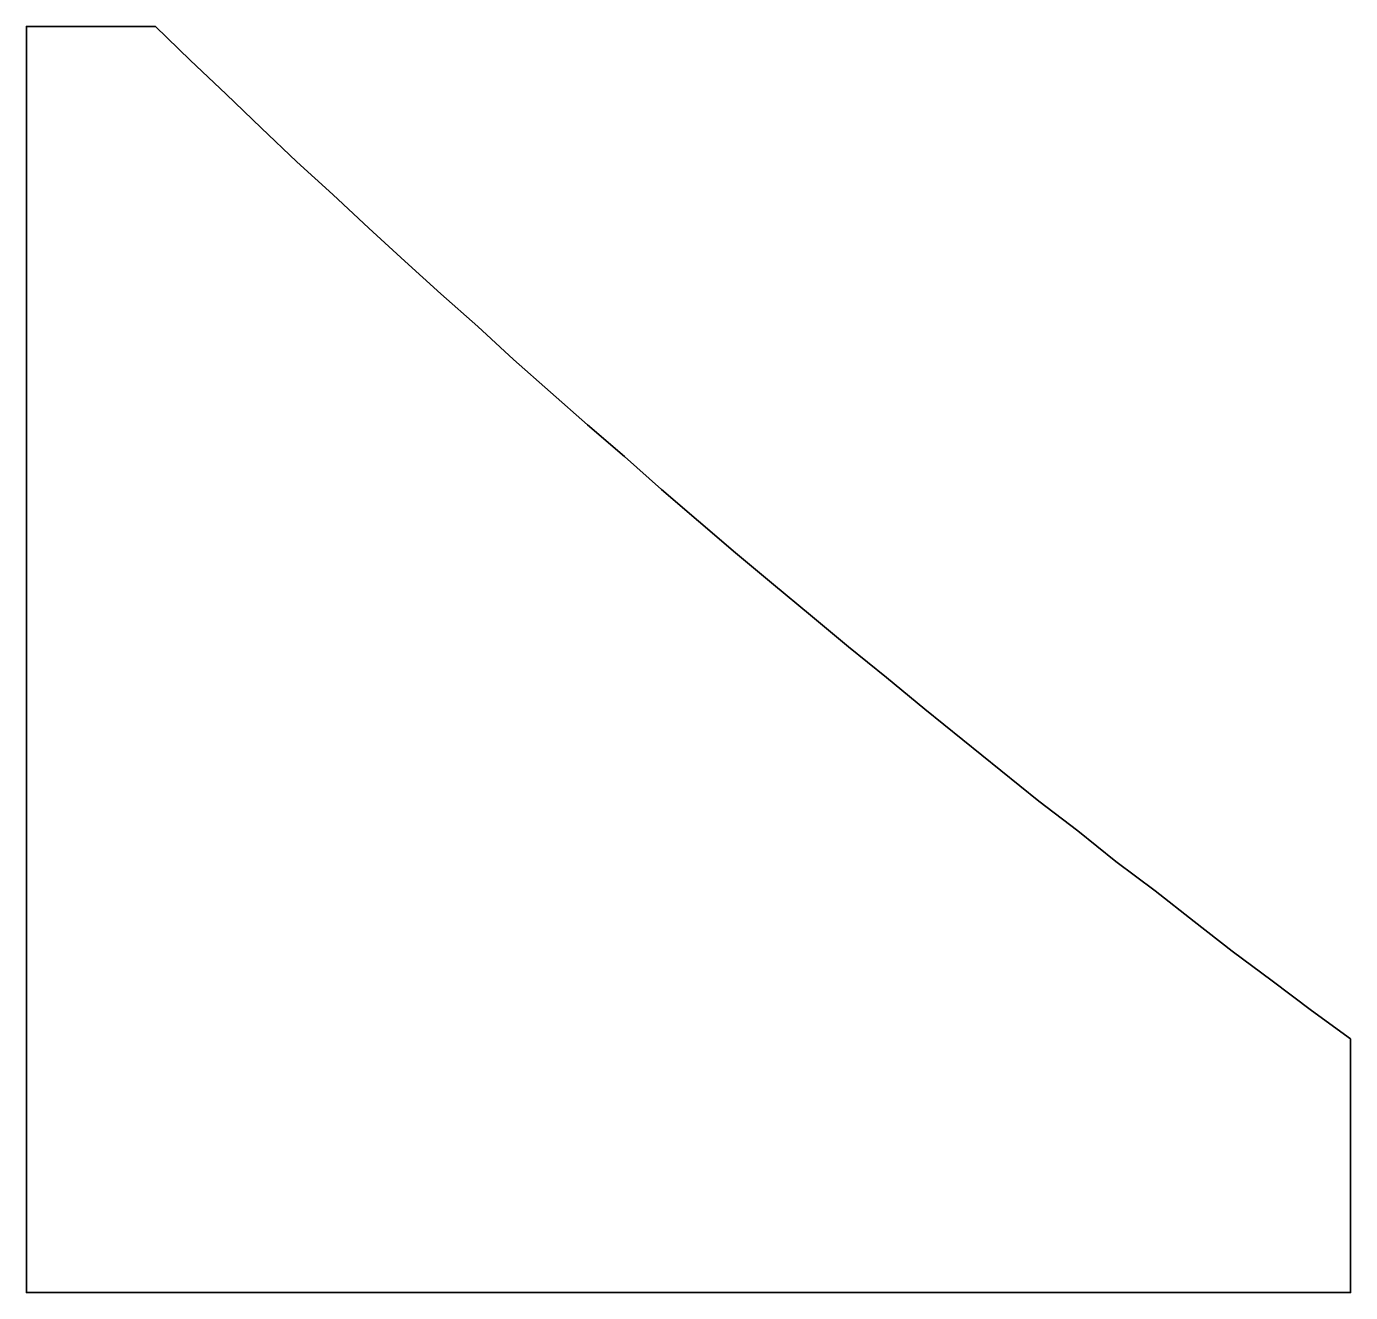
# Model space of a CAD drawing. Header units: centimetres. Extents: x 24 to 482, y -156 to 120.
# Drawn here: x 176.091 to 179.223, y -41.548 to -38.553 of the extents above; entities that cross this region are included whole.
import ezdxf

# ---------------------------------------------------------------- set-up
doc = ezdxf.new("R2010")
doc.units = ezdxf.units.CM
doc.header["$MEASUREMENT"] = 0
doc.layers.add('layer 1', color=7, linetype='Continuous')

msp = doc.modelspace()

# ---------------------------------------------------------------- linework, layer by layer
at = {"layer": 'layer 1', "color": 250, "lineweight": 35}
msp.add_open_spline([(179.22332, -40.94754), (179.22332, -40.94754), (179.22332, -41.54754), (179.22332, -41.54754), (179.22332, -41.54754), (179.22332, -41.54754), (176.09082, -41.54754), (176.09082, -41.54754), (176.09082, -41.54754), (176.09082, -41.54754), (176.09082, -38.55254), (176.09082, -38.55254), (176.09082, -38.55254), (176.09082, -38.55254), (176.39582, -38.55254), (176.39582, -38.55254), (176.39582, -38.55254), (176.39582, -38.55254), (176.39582, -38.55254), (176.39582, -38.55254), (176.39582, -38.55254), (176.39582, -38.55254), (176.47832, -38.63254), (176.47832, -38.63254), (176.47832, -38.63254), (176.47832, -38.63254), (176.56332, -38.71254), (176.56332, -38.71254), (176.56332, -38.71254), (176.56332, -38.71254), (176.64582, -38.79254), (176.64582, -38.79254), (176.64582, -38.79254), (176.64582, -38.79254), (176.73082, -38.87254), (176.73082, -38.87254), (176.73082, -38.87254), (176.73082, -38.87254), (176.81582, -38.95004), (176.81582, -38.95004), (176.81582, -38.95004), (176.81582, -38.95004), (176.90082, -39.03004), (176.90082, -39.03004), (176.90082, -39.03004), (176.90082, -39.03004), (176.98582, -39.10754), (176.98582, -39.10754), (176.98582, -39.10754), (176.98582, -39.10754), (177.07082, -39.18504), (177.07082, -39.18504), (177.07082, -39.18504), (177.07082, -39.18504), (177.15832, -39.26254), (177.15832, -39.26254), (177.15832, -39.26254), (177.15832, -39.26254), (177.24332, -39.34004), (177.24332, -39.34004), (177.24332, -39.34004), (177.24332, -39.34004), (177.33081, -39.41754), (177.33081, -39.41754), (177.33081, -39.41754), (177.33081, -39.41754), (177.41831, -39.49504), (177.41831, -39.49504), (177.41831, -39.49504), (177.41831, -39.49504), (177.50582, -39.57004), (177.50582, -39.57004), (177.50582, -39.57004), (177.50582, -39.57004), (177.59332, -39.64754), (177.59332, -39.64754), (177.59332, -39.64754), (177.59332, -39.64754), (177.68082, -39.72254), (177.68082, -39.72254), (177.68082, -39.72254), (177.68082, -39.72254), (177.76832, -39.79754), (177.76832, -39.79754), (177.76832, -39.79754), (177.76832, -39.79754), (177.85832, -39.87254), (177.85832, -39.87254), (177.85832, -39.87254), (177.85832, -39.87254), (177.94582, -39.94504), (177.94582, -39.94504), (177.94582, -39.94504), (177.94582, -39.94504), (178.03582, -40.02004), (178.03582, -40.02004), (178.03582, -40.02004), (178.03582, -40.02004), (178.12581, -40.09254), (178.12581, -40.09254), (178.12581, -40.09254), (178.12581, -40.09254), (178.21582, -40.16754), (178.21582, -40.16754), (178.21582, -40.16754), (178.21582, -40.16754), (178.30582, -40.24004), (178.30582, -40.24004), (178.30582, -40.24004), (178.30582, -40.24004), (178.39582, -40.31254), (178.39582, -40.31254), (178.39582, -40.31254), (178.39582, -40.31254), (178.48582, -40.38504), (178.48582, -40.38504), (178.48582, -40.38504), (178.48582, -40.38504), (178.57832, -40.45504), (178.57832, -40.45504), (178.57832, -40.45504), (178.57832, -40.45504), (178.66832, -40.52754), (178.66832, -40.52754), (178.66832, -40.52754), (178.66832, -40.52754), (178.76081, -40.59754), (178.76081, -40.59754), (178.76081, -40.59754), (178.76081, -40.59754), (178.85332, -40.67004), (178.85332, -40.67004), (178.85332, -40.67004), (178.85332, -40.67004), (178.94332, -40.74004), (178.94332, -40.74004), (178.94332, -40.74004), (178.94332, -40.74004), (179.03832, -40.81004), (179.03832, -40.81004), (179.03832, -40.81004), (179.03832, -40.81004), (179.13082, -40.88004), (179.13082, -40.88004), (179.13082, -40.88004), (179.13082, -40.88004), (179.22332, -40.94754), (179.22332, -40.94754)], degree=3, knots=[0, 0, 0, 0, 0.0263157894736842, 0.0263157894736842, 0.0263157894736842, 0.0263157894736842, 0.0526315789473684, 0.0526315789473684, 0.0526315789473684, 0.0526315789473684, 0.0789473684210526, 0.0789473684210526, 0.0789473684210526, 0.0789473684210526, 0.1052631578947368, 0.1052631578947368, 0.1052631578947368, 0.1052631578947368, 0.131578947368421, 0.131578947368421, 0.131578947368421, 0.131578947368421, 0.1578947368421053, 0.1578947368421053, 0.1578947368421053, 0.1578947368421053, 0.1842105263157895, 0.1842105263157895, 0.1842105263157895, 0.1842105263157895, 0.2105263157894737, 0.2105263157894737, 0.2105263157894737, 0.2105263157894737, 0.2368421052631579, 0.2368421052631579, 0.2368421052631579, 0.2368421052631579, 0.2631578947368421, 0.2631578947368421, 0.2631578947368421, 0.2631578947368421, 0.2894736842105263, 0.2894736842105263, 0.2894736842105263, 0.2894736842105263, 0.3157894736842105, 0.3157894736842105, 0.3157894736842105, 0.3157894736842105, 0.3421052631578947, 0.3421052631578947, 0.3421052631578947, 0.3421052631578947, 0.3684210526315789, 0.3684210526315789, 0.3684210526315789, 0.3684210526315789, 0.3947368421052632, 0.3947368421052632, 0.3947368421052632, 0.3947368421052632, 0.4210526315789473, 0.4210526315789473, 0.4210526315789473, 0.4210526315789473, 0.4473684210526316, 0.4473684210526316, 0.4473684210526316, 0.4473684210526316, 0.4736842105263158, 0.4736842105263158, 0.4736842105263158, 0.4736842105263158, 0.5, 0.5, 0.5, 0.5, 0.5263157894736842, 0.5263157894736842, 0.5263157894736842, 0.5263157894736842, 0.5526315789473685, 0.5526315789473685, 0.5526315789473685, 0.5526315789473685, 0.5789473684210527, 0.5789473684210527, 0.5789473684210527, 0.5789473684210527, 0.6052631578947368, 0.6052631578947368, 0.6052631578947368, 0.6052631578947368, 0.631578947368421, 0.631578947368421, 0.631578947368421, 0.631578947368421, 0.6578947368421053, 0.6578947368421053, 0.6578947368421053, 0.6578947368421053, 0.6842105263157895, 0.6842105263157895, 0.6842105263157895, 0.6842105263157895, 0.7105263157894737, 0.7105263157894737, 0.7105263157894737, 0.7105263157894737, 0.7368421052631579, 0.7368421052631579, 0.7368421052631579, 0.7368421052631579, 0.7631578947368421, 0.7631578947368421, 0.7631578947368421, 0.7631578947368421, 0.7894736842105263, 0.7894736842105263, 0.7894736842105263, 0.7894736842105263, 0.8157894736842105, 0.8157894736842105, 0.8157894736842105, 0.8157894736842105, 0.8421052631578947, 0.8421052631578947, 0.8421052631578947, 0.8421052631578947, 0.868421052631579, 0.868421052631579, 0.868421052631579, 0.868421052631579, 0.8947368421052632, 0.8947368421052632, 0.8947368421052632, 0.8947368421052632, 0.9210526315789473, 0.9210526315789473, 0.9210526315789473, 0.9210526315789473, 0.9473684210526315, 0.9473684210526315, 0.9473684210526315, 0.9473684210526315, 1, 1, 1, 1], dxfattribs=at)

doc.saveas('drawing.dxf')
